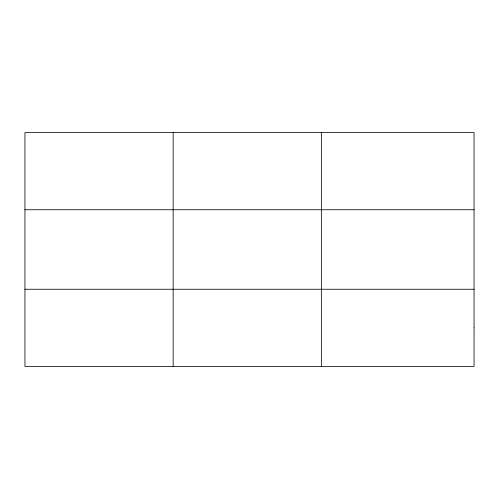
<?xml version="1.0" encoding="UTF-8"?>
<svg xmlns="http://www.w3.org/2000/svg" width="499" height="499" viewBox="0 0 499 499"><rect width="100%" height="100%" fill="white"/><g stroke="black" fill="none" stroke-linecap="round" stroke-linejoin="round"><path stroke-width="0.75" d="M173.153 366.416L173.153 132.584M321.356 366.416L321.356 132.584M24.95 209.748L474.05 209.748M24.95 289.252L474.05 289.252M474.05 327.837L474.05 366.416L24.95 366.416L24.95 132.584L474.05 132.584L474.05 327.837"/></g></svg>
